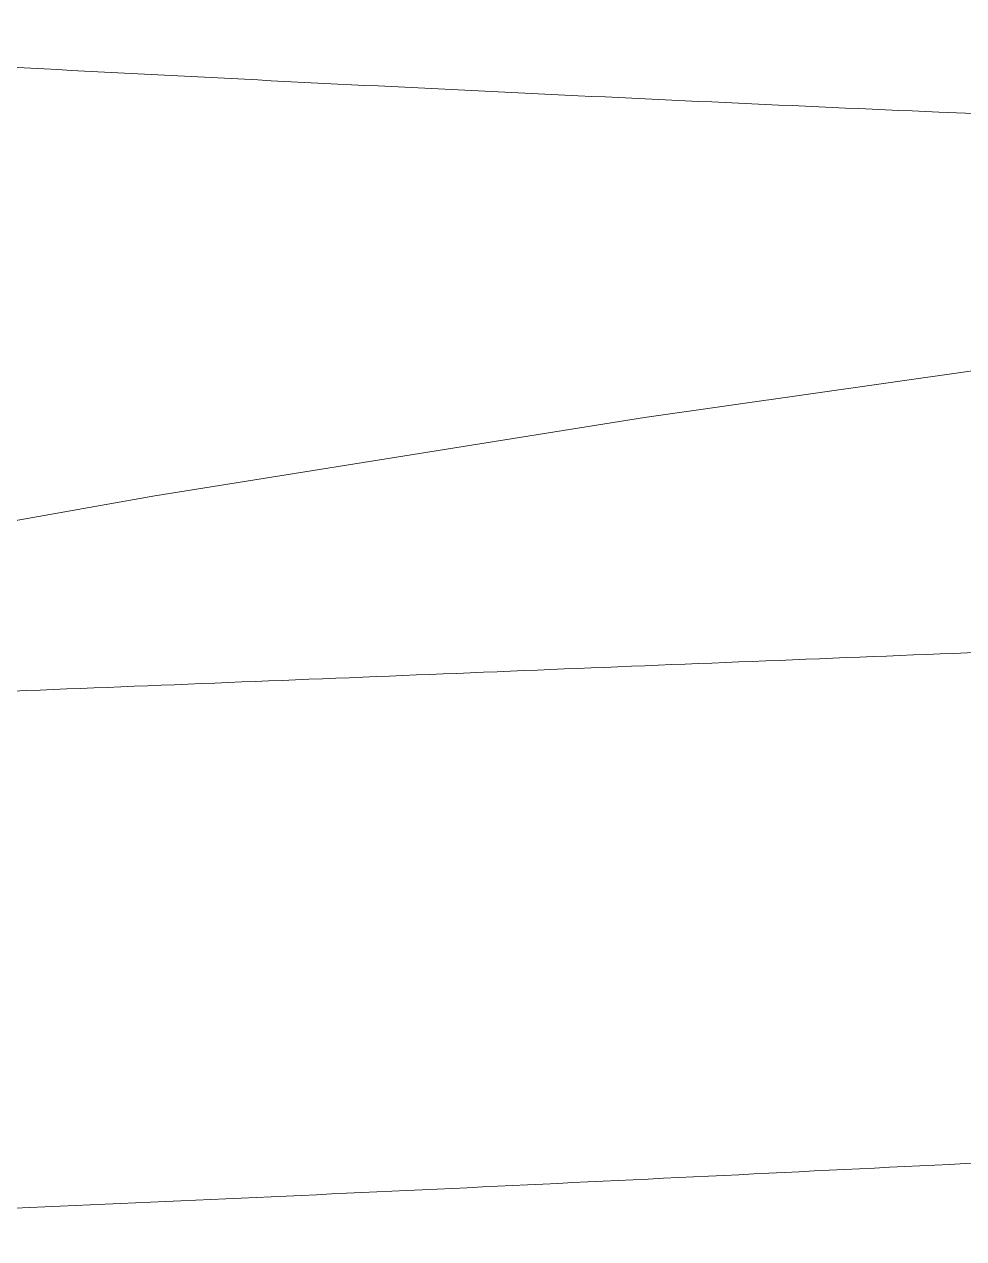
# Model space of a CAD drawing. Header units: millimetres. Extents: x 1680 to 166026, y 35966 to 91121.
# Drawn here: x 42208.5 to 42281, y 53551.2 to 53644.9 of the extents above; entities that cross this region are included whole.
import ezdxf

# ---------------------------------------------------------------- set-up
doc = ezdxf.new("R2010")
doc.units = ezdxf.units.MM
doc.layers.add('G-IMPT', color=8, linetype='Continuous', lineweight=18)
doc.layers.add('I-Furn', color=252, linetype='Continuous', lineweight=13)

# ---------------------------------------------------------------- blocks, each defined once
blk = doc.blocks.new('Furniture_Sofas-Armchairs_Icons-of-Denmark_ EC1-Sofa_Configuration7 - Default-288836-mebel yerləşmə planı')
at = {"layer": 'G-IMPT', "flags": 128}
for points in [[(-698.42, 226.149), (-773.951, 212.735), (-811.716, 206.684), (-849.482, 201.318), (-887.247, 196.821), (-925.012, 193.38), (-962.777, 191.18), (-1000.543, 190.405)], [(-1000.543, 190.405), (-962.777, 191.18), (-925.012, 193.38), (-887.247, 196.821), (-849.482, 201.318), (-811.716, 206.684), (-773.951, 212.735), (-698.42, 226.149)]]:
    blk.add_lwpolyline(points, dxfattribs=at)
at = {"layer": 'I-Furn'}
for points in [[(-702.647, 270.014), (-727.476, 269.15), (-777.126, 267.158), (-851.567, 263.473), (-926.013, 259.821), (-975.696, 258.618), (-1000.543, 258.618)], [(-1000.543, 221.023), (-989.46, 221.023), (-967.301, 221.151), (-934.081, 221.691), (-900.883, 222.543), (-867.716, 223.645), (-834.527, 224.911), (-801.398, 226.255), (-768.216, 227.592), (-735.037, 228.877), (-712.907, 229.665), (-701.841, 230.04)]]:
    blk.add_open_spline(points, degree=3, dxfattribs=at)
blk.add_open_spline([(-702.677, 176.375), (-713.648, 176.987), (-735.594, 178.194), (-768.524, 180.008), (-801.47, 181.656), (-845.416, 183.689), (-911.382, 186.114), (-966.392, 187.009), (-999.405, 187.021)], degree=3, knots=[0, 0, 0, 0, 0.111111, 0.222222, 0.333333, 0.444444, 0.666667, 1, 1, 1, 1], dxfattribs=at)

msp = doc.modelspace()

# ---------------------------------------------------------------- block references
at = {"layer": 'I-Furn', "rotation": 180}
msp.add_blockref('Furniture_Sofas-Armchairs_Icons-of-Denmark_ EC1-Sofa_Configuration7 - Default-288836-mebel yerləşmə planı', (41444.632, 53821.243), dxfattribs=at)

doc.saveas('drawing.dxf')
